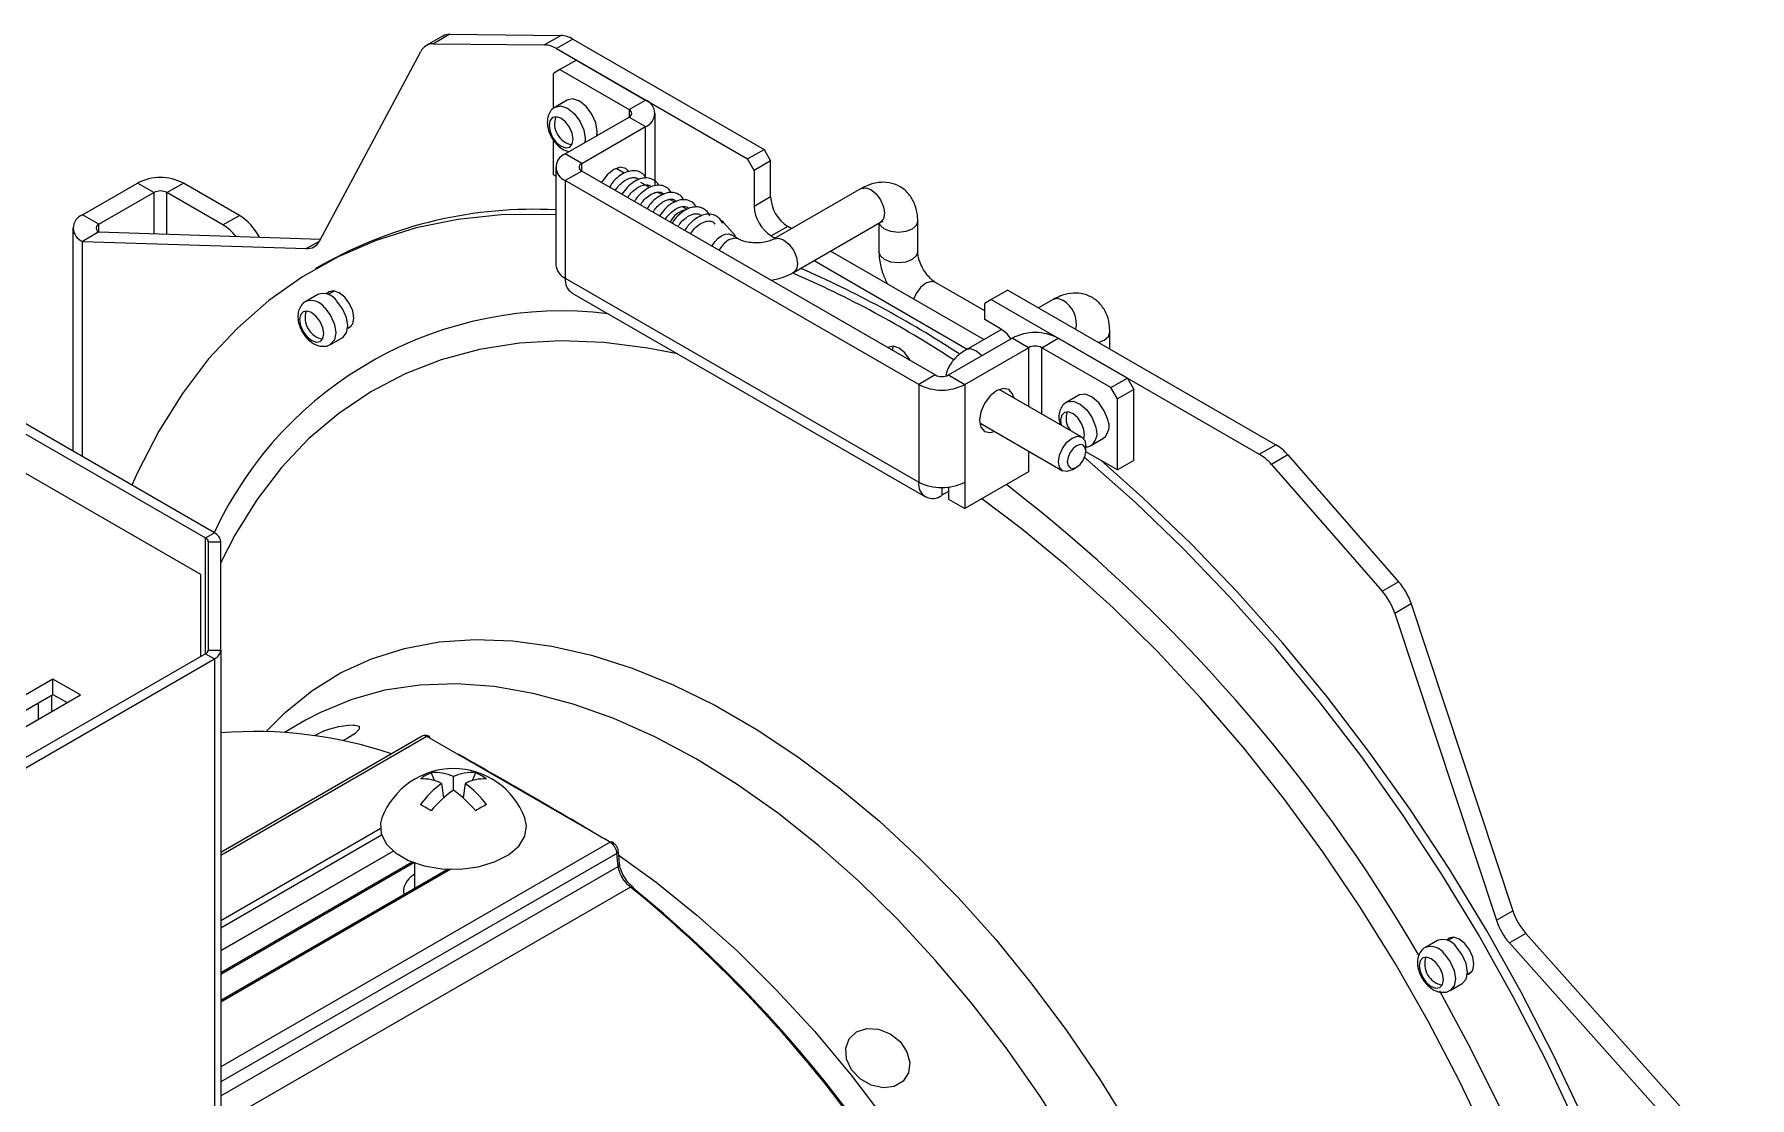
# Model space of a CAD drawing. Extents: x 17.3 to 113.1, y 4.8 to 84.5.
# Drawn here: x 29.84 to 35.36, y 15.1 to 18.53 of the extents above; entities that cross this region are included whole.
import ezdxf

# ---------------------------------------------------------------- set-up
doc = ezdxf.new("R2010")
doc.units = 0
doc.header["$MEASUREMENT"] = 0
doc.layers.add('OBJECT', color=7, linetype='CONTINUOUS')

msp = doc.modelspace()

# ---------------------------------------------------------------- linework, layer by layer
at = {"layer": 'OBJECT'}
for p, q in [((31.1522, 18.5233), (31.0992, 18.4927)), ((31.1757, 18.5292), (31.1228, 18.4986)), ((31.1757, 18.5292), (31.5326, 18.5256)), ((31.4796, 18.495), (31.5326, 18.5256)), ((31.5715, 18.5135), (31.5186, 18.483)), ((31.5715, 18.5135), (32.1874, 18.158)), ((30.755, 17.8628), (31.0818, 18.4742)), ((31.1228, 18.4986), (31.4796, 18.495)), ((31.5186, 18.483), (32.1344, 18.1274)), ((31.5299, 18.4152), (31.5087, 18.403)), ((31.5087, 18.2903), (31.5087, 18.403)), ((31.5829, 18.4458), (31.5299, 18.4152)), ((31.5299, 18.4152), (31.7526, 18.2866)), ((31.5829, 18.4458), (31.8056, 18.3172)), ((31.5535, 18.3171), (31.5146, 18.2947)), ((31.7526, 18.2866), (31.8056, 18.3172)), ((31.5472, 18.1436), (31.7526, 18.2621)), ((31.7526, 18.2866), (31.7526, 18.2621)), ((31.7526, 18.2621), (31.8056, 18.2315)), ((31.8364, 18.0411), (31.8364, 18.2744)), ((31.5087, 18.0763), (31.5087, 18.1897)), ((31.6002, 18.1129), (31.8056, 18.2315)), ((31.6112, 18.1935), (31.6099, 18.1798)), ((31.8056, 18.0655), (31.8056, 18.2315)), ((31.6002, 18.1129), (31.5472, 18.1436)), ((32.1344, 18.1274), (32.1874, 18.158)), ((32.1557, 18.0907), (32.1344, 18.1274)), ((32.1874, 18.158), (32.2086, 18.1213)), ((31.5164, 18.0719), (31.5087, 18.0763)), ((31.5164, 18.1007), (31.5164, 17.7863)), ((31.6002, 18.0884), (31.5472, 18.0578)), ((31.6002, 18.0884), (31.6002, 18.1129)), ((32.7387, 17.4312), (31.6002, 18.0884)), ((31.7373, 18.0819), (31.711, 18.097)), ((32.2086, 18.1213), (32.1557, 18.0907)), ((32.1557, 18.0907), (32.1557, 17.9747)), ((32.2086, 18.0053), (32.2086, 18.1213)), ((29.9919, 17.9475), (30.1688, 18.0496)), ((30.0449, 17.9169), (30.2217, 18.019)), ((30.2217, 18.019), (30.1688, 18.0496)), ((30.2217, 18.019), (30.2217, 17.8867)), ((30.2641, 18.019), (30.3171, 18.0496)), ((30.4445, 17.9149), (30.2641, 18.019)), ((30.2641, 17.8853), (30.2641, 18.019)), ((30.4974, 17.9455), (30.3171, 18.0496)), ((31.5472, 18.0578), (31.5472, 17.7435)), ((32.6856, 17.4006), (31.5472, 18.0578)), ((31.8181, 18.0352), (31.7905, 18.0512)), ((31.8595, 18.0113), (31.8439, 18.0203)), ((32.5005, 18.0318), (32.2194, 17.8695)), ((31.8997, 17.9881), (31.8842, 17.9971)), ((31.9392, 17.9653), (31.9251, 17.9734)), ((32.2086, 18.0053), (32.1557, 17.9747)), ((29.9612, 17.9047), (29.9612, 17.1854)), ((30.0449, 17.9169), (29.9919, 17.9475)), ((30.0449, 17.8924), (30.0449, 17.9169)), ((30.4445, 17.9149), (30.4974, 17.9455)), ((32.0584, 17.9219), (32.0947, 17.8805)), ((32.2638, 17.9098), (32.2108, 17.8792)), ((32.2764, 17.9025), (32.2638, 17.9098)), ((32.2819, 17.7613), (32.563, 17.9235)), ((32.5576, 17.9204), (32.5576, 17.8286)), ((32.6826, 17.8286), (32.6826, 17.9266)), ((30.0449, 17.8924), (29.9919, 17.8619)), ((29.9919, 17.8619), (30.7127, 17.8384)), ((29.9919, 17.1676), (29.9919, 17.8619)), ((30.0449, 17.8924), (30.7584, 17.8692)), ((30.7127, 17.8384), (30.755, 17.8627)), ((32.1051, 17.8695), (32.0821, 17.8828)), ((32.0947, 17.8805), (32.0904, 17.878)), ((32.0947, 17.8755), (32.0947, 17.8805)), ((32.2108, 17.8792), (32.2235, 17.8719)), ((32.3485, 17.7997), (32.8422, 17.5147)), ((32.8952, 17.5453), (32.4015, 17.8303)), ((30.7685, 17.7883), (30.7431, 17.7736)), ((31.5472, 17.7435), (32.6856, 17.0863)), ((31.5472, 17.7434), (31.5472, 17.7435)), ((30.7501, 17.691), (30.7112, 17.6685)), ((30.8041, 17.7019), (30.7838, 17.6902)), ((30.7998, 17.6995), (30.8009, 17.7024)), ((31.5689, 17.6954), (32.7074, 17.0382)), ((32.8981, 17.6382), (32.7397, 17.7297)), ((32.9723, 17.7049), (32.9193, 17.6743)), ((32.9723, 17.7049), (33.8356, 17.2065)), ((32.9193, 17.6743), (32.8981, 17.6621)), ((32.8981, 17.6098), (32.8981, 17.6621)), ((32.9193, 17.6743), (33.7827, 17.1759)), ((33.1192, 17.6746), (33.072, 17.6474)), ((30.8463, 17.582), (30.8574, 17.5884)), ((32.9524, 17.5783), (32.8381, 17.5124)), ((32.949, 17.5804), (32.8981, 17.6098)), ((30.7912, 17.5299), (30.8301, 17.5524)), ((32.6016, 17.5104), (32.6049, 17.5239)), ((32.7811, 17.4312), (32.9865, 17.5498)), ((32.8341, 17.4006), (33.0395, 17.5192)), ((33.0395, 17.5192), (32.9865, 17.5498)), ((33.0395, 17.5192), (33.0395, 17.3301)), ((33.082, 17.5192), (33.135, 17.5498)), ((33.3047, 17.3906), (33.082, 17.5192)), ((33.082, 17.3056), (33.082, 17.5192)), ((33.3577, 17.4212), (33.135, 17.5498)), ((33.3013, 17.515), (33.3013, 17.5694)), ((32.7387, 17.4312), (32.6856, 17.4006)), ((32.7811, 17.4312), (32.8341, 17.4006)), ((33.3047, 17.3906), (33.3577, 17.4212)), ((33.3577, 17.4212), (33.3789, 17.3845)), ((29.5841, 17.3704), (30.3885, 16.906)), ((30.4168, 16.9224), (29.6124, 17.3867)), ((32.6856, 17.4006), (32.6856, 17.0863)), ((32.8341, 17.4006), (32.8341, 17.0863)), ((33.2114, 17.2309), (32.9449, 17.3847)), ((33.2011, 17.366), (33.1622, 17.3435)), ((33.3259, 17.3539), (33.3047, 17.3906)), ((33.3789, 17.3845), (33.3259, 17.3539)), ((33.3259, 17.1252), (33.3259, 17.3539)), ((33.3789, 17.1559), (33.3789, 17.3845)), ((30.3731, 16.7883), (29.4745, 17.3071)), ((32.8824, 17.2765), (33.1489, 17.1226)), ((33.0395, 17.1858), (33.0395, 17.1191)), ((33.2243, 17.186), (33.2243, 17.2023)), ((33.2422, 17.205), (33.2811, 17.2274)), ((33.7827, 17.1759), (33.8356, 17.2065)), ((33.1801, 17.1257), (33.1943, 17.1339)), ((33.3259, 17.1252), (33.2243, 17.1839)), ((33.3789, 17.1559), (33.3259, 17.1252)), ((33.8746, 17.1735), (33.8216, 17.143)), ((33.8216, 17.143), (34.1785, 16.7345)), ((33.8746, 17.1735), (34.2315, 16.7651)), ((33.0395, 17.1191), (32.8341, 17.0005)), ((32.8341, 17.0863), (32.8341, 17.0005)), ((32.7599, 17.0685), (32.7599, 17.0434)), ((32.7811, 17.0556), (32.7599, 17.0434)), ((32.7811, 17.0698), (32.7811, 17.0311)), ((32.7811, 17.0311), (32.8341, 17.0005)), ((30.3885, 16.906), (30.4168, 16.9224)), ((30.3885, 16.5326), (30.3885, 16.906)), ((30.3973, 16.8938), (30.3973, 16.5448)), ((30.3973, 16.8938), (30.4373, 16.8938)), ((30.4373, 16.5448), (30.4373, 16.8938)), ((30.3731, 16.5237), (30.3731, 16.7883)), ((34.1785, 16.7345), (34.2315, 16.7651)), ((34.2724, 16.6934), (34.2195, 16.6628)), ((34.2724, 16.6934), (34.5992, 15.7047)), ((34.2195, 16.6628), (34.5463, 15.6741)), ((30.3885, 16.5326), (28.1928, 15.2651)), ((30.3885, 16.5326), (30.4168, 16.5163)), ((30.3973, 16.5448), (30.4373, 16.5448)), ((30.4373, 16.5448), (30.4373, 11.0128)), ((28.2211, 15.2487), (30.4168, 16.5163)), ((30.4168, 16.5163), (30.4168, 10.9842)), ((29.897, 16.4509), (29.1899, 16.0427)), ((29.9854, 16.3999), (29.897, 16.4509)), ((29.897, 16.4019), (29.897, 16.4509)), ((29.2323, 16.0182), (29.897, 16.4019)), ((29.2783, 15.9917), (29.9854, 16.3999)), ((29.8493, 16.3744), (29.8493, 16.3213)), ((29.8917, 16.3989), (29.8917, 16.3458)), ((29.897, 16.4019), (29.9429, 16.3754)), ((30.7104, 16.3183), (30.6432, 16.2795)), ((31.0866, 16.2675), (30.4373, 15.8926)), ((31.1015, 16.2659), (30.4373, 15.8825)), ((31.6916, 15.9252), (31.1015, 16.2659)), ((31.1151, 16.1493), (31.1259, 16.1238)), ((31.1868, 16.0931), (31.1868, 16.1368)), ((31.2585, 16.1493), (31.2477, 16.1238)), ((31.1489, 16.115), (31.155, 16.068)), ((31.2247, 16.115), (31.2186, 16.068)), ((30.4373, 15.673), (30.9509, 15.9696)), ((30.9553, 15.9479), (30.4373, 15.6489)), ((31.6916, 15.9252), (30.4373, 15.2011)), ((30.4373, 15.576), (30.9929, 15.8968)), ((30.9934, 15.8964), (30.4373, 15.5753)), ((31.7136, 15.8895), (30.4373, 15.1528)), ((30.4373, 15.5054), (31.0544, 15.8617)), ((30.4373, 15.5006), (31.0594, 15.8598)), ((31.0618, 15.8589), (31.0618, 15.7761)), ((31.7178, 15.8476), (31.7136, 15.8895)), ((30.4373, 15.1084), (31.7178, 15.8476)), ((31.17, 15.8386), (30.4373, 15.4156)), ((31.1783, 15.8383), (30.4373, 15.4105)), ((31.7221, 15.8545), (31.7221, 15.8549)), ((31.7573, 15.7808), (30.4373, 15.0187)), ((34.5463, 15.6741), (34.5992, 15.7047)), ((34.3565, 15.609), (34.3176, 15.5866)), ((34.4096, 15.6195), (34.3902, 15.6083)), ((34.6415, 15.6315), (34.5885, 15.6009)), ((34.5885, 15.6009), (35.3094, 14.7922)), ((34.6415, 15.6315), (35.3623, 14.8227)), ((34.4527, 15.5), (34.468, 15.5088)), ((34.3976, 15.448), (34.4365, 15.4704))]:
    msp.add_line(p, q, dxfattribs=at)
at = {"layer": 'OBJECT', "flags": 128}
for points in [[(31.5146, 18.2946), (31.5323, 18.2983), (31.5539, 18.2911), (31.5756, 18.2739), (31.5941, 18.2493), (31.6066, 18.2211), (31.6112, 18.1935)], [(31.6488, 18.2022), (31.6501, 18.216), (31.6455, 18.2436), (31.633, 18.2718), (31.6145, 18.2964), (31.5928, 18.3136), (31.5712, 18.3207), (31.5535, 18.3171)], [(31.4948, 18.2352), (31.498, 18.2162), (31.5065, 18.1968), (31.5193, 18.1799), (31.5342, 18.1681), (31.549, 18.1632), (31.5615, 18.1659), (31.5698, 18.1758), (31.5726, 18.1914), (31.5694, 18.2104), (31.5609, 18.2298), (31.5481, 18.2467), (31.5332, 18.2585), (31.5184, 18.2634), (31.5059, 18.2607), (31.4976, 18.2508), (31.4948, 18.2352)], [(31.7519, 18.0873), (31.7421, 18.097), (31.7242, 18.1005), (31.7031, 18.0931), (31.682, 18.0761), (31.6641, 18.052), (31.6639, 18.0517)], [(31.776, 18.0595), (31.7762, 18.0607), (31.7762, 18.0609)], [(32.5005, 18.0318), (32.5148, 18.0346), (32.5317, 18.0287)], [(32.5317, 18.0287), (32.5486, 18.0151), (32.563, 17.9957), (32.5725, 17.9736), (32.5759, 17.9522), (32.5725, 17.9346), (32.563, 17.9235), (32.563, 17.9235)], [(31.5164, 17.9477), (31.485, 17.9489), (31.3407, 17.947), (31.2011, 17.9323), (31.0667, 17.9049), (30.9382, 17.8649), (30.816, 17.8125), (30.7004, 17.7478), (30.592, 17.6711), (30.4912, 17.5826), (30.3983, 17.4828), (30.3137, 17.3719), (30.2376, 17.2504), (30.1705, 17.1187), (30.1514, 17.0756)], [(32.6826, 17.9266), (32.6778, 17.9128), (32.6643, 17.9011), (32.644, 17.8933), (32.6201, 17.8905), (32.5962, 17.8933), (32.5759, 17.9011), (32.5624, 17.9128), (32.5584, 17.9209)], [(32.0195, 17.8464), (32.0202, 17.8477), (32.0292, 17.8607), (32.0397, 17.8716), (32.0509, 17.8797), (32.0621, 17.8845), (32.0725, 17.8857), (32.0816, 17.8831), (32.0821, 17.8828)], [(32.1051, 17.8695), (32.0908, 17.8723), (32.0739, 17.8664)], [(32.2199, 17.8698), (32.2337, 17.8723), (32.2506, 17.8664)], [(32.2506, 17.8664), (32.2675, 17.8528), (32.2819, 17.8335), (32.2915, 17.8114), (32.2948, 17.7899), (32.2915, 17.7723), (32.2819, 17.7613), (32.2819, 17.7613)], [(32.6826, 17.8286), (32.6778, 17.8148), (32.6643, 17.8031), (32.644, 17.7953), (32.6201, 17.7926), (32.5962, 17.7953), (32.5759, 17.8031), (32.5624, 17.8148), (32.5576, 17.8286)], [(30.866, 17.6147), (30.8624, 17.6375), (30.8522, 17.661), (30.8369, 17.6816), (30.8189, 17.6961), (30.8009, 17.7024), (30.7857, 17.6994), (30.7782, 17.6924)], [(32.7397, 17.7297), (32.7254, 17.7325), (32.7085, 17.7266), (32.6916, 17.7129), (32.6772, 17.6936), (32.6691, 17.6758)], [(30.7154, 17.5542), (30.7303, 17.5422), (30.7452, 17.5371), (30.7578, 17.5395), (30.7662, 17.5493), (30.7691, 17.5647), (30.7662, 17.5836), (30.7577, 17.6031), (30.7451, 17.6201), (30.7302, 17.6321), (30.7153, 17.6372), (30.7027, 17.6348), (30.6943, 17.6251), (30.6914, 17.6096), (30.6943, 17.5907), (30.7028, 17.5712), (30.7154, 17.5542)], [(30.7728, 17.6471), (30.7911, 17.6224), (30.8034, 17.5941), (30.8077, 17.5666), (30.8035, 17.5441), (30.7913, 17.53)], [(30.8301, 17.5524), (30.8301, 17.5524), (30.8423, 17.5666), (30.8466, 17.5891), (30.8423, 17.6166), (30.83, 17.6448), (30.8117, 17.6696)], [(33.1504, 17.6715), (33.1335, 17.6774), (33.1192, 17.6746)], [(30.846, 17.5818), (30.8522, 17.5842), (30.8624, 17.596), (30.866, 17.6147)], [(32.9828, 17.5477), (32.9701, 17.5634), (32.949, 17.5804)], [(31.9086, 17.4993), (31.8131, 17.518), (31.6712, 17.5359), (31.5331, 17.5411), (31.3995, 17.5336), (31.2709, 17.5133), (31.1479, 17.4804), (31.0309, 17.435), (30.9206, 17.3773), (30.8173, 17.3076), (30.7214, 17.2261), (30.6334, 17.1332), (30.5537, 17.0292), (30.4825, 16.9146), (30.4373, 16.827)], [(32.6591, 17.4772), (32.6562, 17.4825), (32.6409, 17.5031), (32.6229, 17.5176), (32.6049, 17.5239), (32.5897, 17.5209), (32.5868, 17.5189)], [(33.2641, 17.5364), (33.283, 17.5439), (33.2966, 17.5556), (33.3013, 17.5694), (33.3013, 17.5695)], [(32.8694, 17.5093), (32.8524, 17.5151), (32.8381, 17.5124), (32.8381, 17.5124)], [(32.8885, 17.4932), (32.8863, 17.4956), (32.8694, 17.5093)], [(32.9916, 17.3578), (32.988, 17.3709), (32.976, 17.3847), (32.9581, 17.3881), (32.937, 17.3808), (32.9159, 17.3638), (32.898, 17.3396), (32.8861, 17.3121), (32.8819, 17.2853)], [(33.2945, 17.2874), (33.2833, 17.3158), (33.2657, 17.3413), (33.2443, 17.3601), (33.2225, 17.3691), (33.2034, 17.3672), (33.2011, 17.366)], [(33.2177, 17.2254), (33.2201, 17.2372), (33.218, 17.2558), (33.2103, 17.2753), (33.1982, 17.2929), (33.1835, 17.3057), (33.1685, 17.312), (33.1554, 17.3107), (33.1462, 17.3019), (33.1424, 17.2872), (33.1443, 17.2696)], [(33.1625, 17.3438), (33.1645, 17.3448), (33.1836, 17.3467), (33.2054, 17.3376), (33.2268, 17.3189), (33.2444, 17.2933), (33.2556, 17.2649)], [(32.8819, 17.2853), (32.8861, 17.2633), (32.898, 17.2496), (32.9159, 17.2461), (32.9291, 17.2495)], [(33.1801, 17.1257), (33.1801, 17.1257), (33.1632, 17.1199), (33.1489, 17.1226), (33.1393, 17.1337), (33.1359, 17.1513), (33.1393, 17.1727), (33.1489, 17.1948), (33.1632, 17.2142), (33.1801, 17.2278), (33.1801, 17.2278)], [(33.1943, 17.2033), (33.1828, 17.194), (33.173, 17.1809), (33.1665, 17.1659), (33.1642, 17.1513), (33.1665, 17.1393), (33.173, 17.1318), (33.1828, 17.1299), (33.1943, 17.1339), (33.2058, 17.1432), (33.2155, 17.1563), (33.222, 17.1714), (33.2243, 17.186), (33.222, 17.1979), (33.2155, 17.2054), (33.2058, 17.2073), (33.1943, 17.2033)], [(33.1801, 17.2278), (33.197, 17.2337), (33.2114, 17.2309), (33.221, 17.2199), (33.2243, 17.2023)], [(35.2816, 12.9824), (35.2767, 13.1724), (35.2619, 13.3674), (35.2373, 13.5667), (35.2029, 13.7696), (35.1589, 13.9752), (35.1055, 14.1828), (35.0429, 14.3917), (34.9713, 14.6011), (34.8909, 14.8101), (34.8021, 15.0181), (34.7052, 15.2241), (34.6006, 15.4276), (34.4885, 15.6277), (34.3696, 15.8236), (34.2441, 16.0147), (34.1127, 16.2002), (33.9756, 16.3794), (33.8336, 16.5518), (33.687, 16.7165), (33.5365, 16.8731), (33.3826, 17.0209), (33.2258, 17.1594), (33.2196, 17.1646)], [(35.3071, 12.9971), (35.3022, 13.1871), (35.2873, 13.3821), (35.2627, 13.5814), (35.2283, 13.7843), (35.1844, 13.9899), (35.131, 14.1975), (35.0684, 14.4064), (34.9967, 14.6158), (34.9164, 14.8248), (34.8276, 15.0328), (34.7307, 15.2388), (34.626, 15.4423), (34.514, 15.6424), (34.395, 15.8383), (34.2696, 16.0294), (34.1381, 16.2149), (34.0011, 16.3941), (33.859, 16.5665), (33.7125, 16.7312), (33.562, 16.8878), (33.408, 17.0356), (33.2723, 17.1562)], [(34.5198, 14.9623), (34.4279, 15.1557), (34.3282, 15.3464), (34.2213, 15.5336), (34.1076, 15.7164), (33.9876, 15.8942), (33.8617, 16.0661), (33.7305, 16.2315), (33.5946, 16.3896), (33.4545, 16.5398), (33.3108, 16.6814), (33.1642, 16.814), (33.0151, 16.9368), (32.8887, 17.032)], [(30.5838, 16.2826), (30.6446, 16.344), (30.7303, 16.4134), (30.8232, 16.471), (30.9229, 16.5166), (31.0289, 16.55), (31.1406, 16.5708), (31.2573, 16.5791), (31.3786, 16.5747), (31.5036, 16.5577), (31.6318, 16.5283), (31.7625, 16.4864), (31.895, 16.4325), (32.0285, 16.3667), (32.1624, 16.2894), (32.2959, 16.201), (32.4284, 16.102), (32.5591, 15.993), (32.6873, 15.8744), (32.8124, 15.747), (32.9336, 15.6114), (33.0504, 15.4683), (33.162, 15.3185), (33.268, 15.1628), (33.3677, 15.0021)], [(33.1784, 14.9467), (33.0776, 15.1052), (32.9705, 15.2582), (32.8579, 15.405), (32.7402, 15.5447), (32.6183, 15.6765), (32.4927, 15.7997), (32.3642, 15.9137), (32.2335, 16.0177), (32.1013, 16.1112), (31.9683, 16.1937), (31.8354, 16.2647), (31.7032, 16.3239), (31.5724, 16.3708), (31.4439, 16.4052), (31.3184, 16.4269), (31.1964, 16.4359), (31.0788, 16.432), (30.9661, 16.4153), (30.8591, 16.3859), (30.7582, 16.3439), (30.7104, 16.3183)], [(30.8661, 16.3025), (30.8691, 16.3025), (30.8833, 16.299), (30.8837, 16.2898), (30.8703, 16.2762), (30.8448, 16.2599), (30.8299, 16.2521)], [(30.9563, 16.0037), (30.9518, 15.9873), (30.9537, 15.9532), (30.9702, 15.9204), (31.0003, 15.891), (31.0421, 15.8668), (31.0931, 15.8494), (31.1499, 15.8399), (31.209, 15.8388), (31.2667, 15.8463), (31.3194, 15.8618), (31.3638, 15.8844), (31.3971, 15.9126), (31.4171, 15.9447), (31.4227, 15.9787), (31.4173, 16.0037)], [(31.7221, 15.8549), (31.7192, 15.8843), (31.7179, 15.8968)], [(31.7203, 15.8825), (31.8394, 15.7967), (31.9711, 15.6908), (32.1004, 15.5751), (32.2268, 15.4501), (32.3495, 15.3165), (32.4677, 15.175), (32.581, 15.0266), (32.6886, 14.8719), (32.7899, 14.7118), (32.8844, 14.5473), (32.9715, 14.3792), (33.0509, 14.2085), (33.1219, 14.036), (33.1843, 13.8628), (33.2377, 13.6899), (33.2818, 13.5181), (33.3164, 13.3484), (33.3324, 13.2484)], [(31.7573, 15.7808), (31.7593, 15.7817), (31.761, 15.7822), (31.7626, 15.7824), (31.764, 15.782), (31.765, 15.7813), (31.7658, 15.7802), (31.7661, 15.7787), (31.7661, 15.7769)], [(34.474, 15.5318), (34.4704, 15.5547), (34.4602, 15.5782), (34.4449, 15.5988), (34.4269, 15.6133), (34.4089, 15.6195), (34.3937, 15.6166), (34.3864, 15.6098)], [(34.4365, 15.4704), (34.4365, 15.4705), (34.4488, 15.4846), (34.4531, 15.5071), (34.4487, 15.5346), (34.4365, 15.5629), (34.4181, 15.5876)], [(34.3218, 15.4723), (34.3367, 15.4603), (34.3516, 15.4551), (34.3642, 15.4576), (34.3726, 15.4673), (34.3756, 15.4828), (34.3726, 15.5017), (34.3642, 15.5211), (34.3515, 15.5381), (34.3367, 15.5501), (34.3218, 15.5553), (34.3092, 15.5528), (34.3008, 15.5431), (34.2978, 15.5276), (34.3008, 15.5087), (34.3092, 15.4893), (34.3218, 15.4723)], [(34.3792, 15.5652), (34.3976, 15.5404), (34.4099, 15.5122), (34.4142, 15.4847), (34.4099, 15.4621), (34.3977, 15.448)], [(34.4526, 15.4987), (34.4602, 15.5014), (34.4704, 15.5131), (34.474, 15.5318)], [(34.3631, 15.446), (34.4617, 15.2633), (34.5582, 15.0679), (34.6468, 14.8701), (34.727, 14.6709), (34.7986, 14.4711), (34.8613, 14.2715), (34.9147, 14.0729), (34.9588, 13.8761), (34.9932, 13.6819), (35.0179, 13.4912), (35.0328, 13.3047), (35.0377, 13.1232)], [(32.6353, 15.155), (32.6066, 15.1383), (32.5707, 15.1338), (32.5325, 15.1423), (32.4973, 15.1626), (32.4696, 15.1919), (32.4533, 15.2263), (32.4506, 15.2612), (32.4619, 15.2918), (32.4855, 15.3139), (32.5184, 15.3247), (32.556, 15.3227), (32.5934, 15.3081), (32.6254, 15.2828), (32.6477, 15.2504), (32.6574, 15.2152), (32.653, 15.1819), (32.6353, 15.155)]]:
    msp.add_lwpolyline(points, dxfattribs=at)
at = {"layer": 'OBJECT'}
for centre, radius, start, end in [((31.1746, 18.4836), 0.0456, 88.5527, 119.3886), ((31.5289, 18.4445), 0.0811, 58.2676, 87.3929), ((31.1214, 18.4543), 0.0443, 88.2641, 153.3198), ((31.4759, 18.414), 0.0811, 58.2676, 87.3929), ((31.7894, 18.2744), 0.0458, 290.7832, 69.2165), ((31.5819, 18.2411), 0.0693, 161.1568, 258.8378), ((31.748, 18.2744), 0.0131, 290.7817, 69.2183), ((31.5635, 18.1007), 0.0458, 110.7837, 249.2166), ((31.6049, 18.1007), 0.0131, 110.7845, 249.2155), ((30.2429, 17.9064), 0.1612, 62.6099, 117.3903), ((30.2429, 17.9781), 0.0461, 62.6111, 117.3895), ((31.4454, 16.5824), 1.3828, 87.0549, 119.3067), ((31.9501, 17.8927), 0.0721, 102.2157, 154.3386), ((32.2754, 17.9802), 0.1199, 182.6055, 237.3945), ((32.3284, 18.0108), 0.1199, 182.6055, 237.3945), ((30.0082, 17.9047), 0.0458, 110.7836, 249.2169), ((30.0495, 17.9047), 0.0131, 110.7852, 249.2167), ((30.3599, 17.7752), 0.1633, 39.0248, 58.8166), ((30.3977, 17.7882), 0.1862, 27.9674, 57.6104), ((32.0262, 17.8928), 0.0434, 42.088, 59.7307), ((30.7153, 17.8828), 0.0445, 266.7481, 333.2624), ((32.1245, 17.7872), 0.094, 122.561, 150.7367), ((31.569, 17.7916), 0.0528, 185.6941, 245.6259), ((31.5992, 17.738), 0.0523, 174.021, 234.6667), ((30.9283, 14.6404), 3.3996, 56.6736, 66.608), ((30.9552, 14.6583), 3.3961, 56.8087, 66.581), ((30.7666, 17.6391), 0.0545, 34.0893, 107.6271), ((31.5356, 16.4028), 1.2346, 83.0364, 155.0841), ((30.7785, 17.615), 0.0693, 161.1581, 258.8366), ((30.7274, 17.6163), 0.0548, 34.2414, 106.6571), ((33.1067, 17.5964), 0.0869, 347.9242, 59.7612), ((33.0608, 17.4065), 0.1614, 62.6097, 117.3904), ((33.0608, 17.4783), 0.0461, 62.6088, 117.3912), ((32.7599, 17.4722), 0.0461, 242.6103, 297.3898), ((32.7599, 17.5439), 0.1614, 242.6097, 297.3903), ((33.2225, 17.2911), 0.0624, 160.0872, 217.7659), ((33.2084, 17.244), 0.0517, 311.052, 23.8837), ((33.2473, 17.2665), 0.0516, 310.8379, 23.9164), ((33.7548, 17.0714), 0.1575, 40.4554, 59.1088), ((33.7018, 17.0408), 0.1575, 40.4554, 59.1088), ((32.7309, 17.0789), 0.0459, 170.786, 309.203), ((32.7599, 17.2295), 0.1614, 242.6097, 297.3903), ((29.7728, 12.9388), 5.2289, 30.0814, 52.3323), ((30.4022, 16.8903), 0.0352, 5.6954, 65.6247), ((30.3823, 16.8923), 0.0151, 5.6933, 65.6262), ((34.0716, 16.6262), 0.2118, 18.4918, 40.9838), ((34.0186, 16.5957), 0.2118, 18.4918, 40.9838), ((30.3823, 16.5463), 0.0151, 294.3728, 354.3045), ((30.4022, 16.5483), 0.0352, 294.3753, 354.3047), ((30.8715, 16.0226), 0.28, 91.0991, 118.4552), ((30.5491, 14.9155), 1.3667, 71.3028, 94.6944), ((31.1058, 16.2603), 0.00711, 64.703, 127.7484), ((31.105, 16.261), 0.00694, 359.3661, 55.8122), ((31.1868, 15.916), 0.2466, 20.836, 159.164), ((31.1797, 15.9977), 0.1648, 113.0749, 126.9197), ((31.1284, 16.0138), 0.1361, 64.6062, 95.623), ((31.2452, 16.0138), 0.1361, 84.3773, 115.3938), ((31.1939, 15.9977), 0.1648, 53.0808, 66.9246), ((31.0869, 15.9911), 0.1385, 63.4126, 92.59), ((31.3339, 15.8619), 0.3134, 126.1631, 143.8843), ((31.4039, 15.7863), 0.3759, 125.285, 140.2137), ((30.9697, 15.7863), 0.3759, 39.7857, 54.7154), ((31.2867, 15.9911), 0.1385, 87.4105, 116.587), ((31.0397, 15.8619), 0.3134, 36.1153, 53.837), ((30.4569, 14.9264), 1.2822, 59.1152, 60.8902), ((31.917, 14.9258), 1.2829, 119.1103, 120.8844), ((31.696, 15.9193), 0.00736, 62.1294, 126.245), ((31.7099, 15.8966), 0.008, 297.4128, 2.1918), ((31.714, 15.8548), 0.00818, 297.8669, 357.2943), ((29.1527, 12.5791), 4.1273, 32.0168, 50.8709), ((29.1747, 12.5914), 4.1064, 32.0168, 50.8709), ((34.7999, 15.7717), 0.2116, 198.4847, 221.5154), ((34.7469, 15.7412), 0.2116, 198.4847, 221.5154), ((34.3339, 15.5343), 0.0548, 34.2417, 106.6568), ((34.373, 15.5571), 0.0545, 34.0893, 107.6271), ((34.3849, 15.533), 0.0693, 161.158, 258.8365)]:
    msp.add_arc(centre, radius, start, end, dxfattribs=at)
for points, knots in [([(31.5151, 18.2938), (31.5125, 18.2926), (31.5042, 18.2886), (31.495, 18.2751), (31.4888, 18.2559), (31.4892, 18.2322), (31.4974, 18.2051), (31.514, 18.1788), (31.5354, 18.1587), (31.5522, 18.1534), (31.5599, 18.1509)], [0, 0, 0, 0, 0.048253, 0.157315, 0.266981, 0.395214, 0.545972, 0.702079, 0.862232, 1, 1, 1, 1]), ([(31.8073, 18.0658), (31.8056, 18.0688), (31.802, 18.0754), (31.7926, 18.0828), (31.7776, 18.0898), (31.7583, 18.09), (31.7374, 18.083), (31.7175, 18.0705), (31.7, 18.0541), (31.6923, 18.0413), (31.6896, 18.0368)], [0, 0, 0, 0, 0.077968, 0.165848, 0.271637, 0.45517, 0.580328, 0.72988, 0.906533, 1, 1, 1, 1]), ([(31.7083, 18.0261), (31.7116, 18.031), (31.7193, 18.0425), (31.7359, 18.0569), (31.7535, 18.0662), (31.7686, 18.0681), (31.778, 18.0664), (31.7817, 18.0622), (31.7832, 18.0606)], [0, 0, 0, 0, 0.151809, 0.356724, 0.562823, 0.731058, 0.898966, 1, 1, 1, 1]), ([(31.848, 18.0419), (31.847, 18.044), (31.8433, 18.052), (31.8303, 18.062), (31.81, 18.0676), (31.7881, 18.0641), (31.7668, 18.0536), (31.7458, 18.0368), (31.7349, 18.0214), (31.7295, 18.0138)], [0, 0, 0, 0, 0.050915, 0.193765, 0.362046, 0.518648, 0.665821, 0.834916, 1, 1, 1, 1]), ([(31.7485, 18.0028), (31.7488, 18.0034), (31.7525, 18.0104), (31.7642, 18.0233), (31.7816, 18.037), (31.7979, 18.0438), (31.812, 18.0444), (31.8198, 18.0427), (31.8233, 18.0382), (31.8241, 18.0372)], [0, 0, 0, 0, 0.0159685, 0.210845, 0.419705, 0.6029311, 0.744359, 0.9433895, 1, 1, 1, 1]), ([(31.8882, 18.0191), (31.8849, 18.0241), (31.8779, 18.0346), (31.8601, 18.0426), (31.8392, 18.0434), (31.8167, 18.0361), (31.7943, 18.0205), (31.7779, 18.0039), (31.7718, 17.9928), (31.7704, 17.9902)], [0, 0, 0, 0, 0.131858, 0.281325, 0.431897, 0.596735, 0.769988, 0.945637, 1, 1, 1, 1]), ([(31.7892, 17.9793), (31.7908, 17.982), (31.7963, 17.9914), (31.8104, 18.0053), (31.8273, 18.0164), (31.843, 18.0212), (31.856, 18.0209), (31.8617, 18.0165), (31.8649, 18.0141)], [0, 0, 0, 0, 0.078612, 0.281029, 0.482232, 0.630932, 0.799738, 1, 1, 1, 1]), ([(31.9283, 17.9958), (31.9274, 17.9979), (31.9231, 18.0073), (31.9091, 18.0163), (31.8895, 18.0206), (31.868, 18.0174), (31.8442, 18.005), (31.8233, 17.9866), (31.8143, 17.9724), (31.8108, 17.9669)], [0, 0, 0, 0, 0.050047, 0.225719, 0.357543, 0.508197, 0.697598, 0.883304, 1, 1, 1, 1]), ([(32.6826, 17.9266), (32.6822, 17.9352), (32.6813, 17.9567), (32.6719, 17.9883), (32.6524, 18.0186), (32.6245, 18.0408), (32.5909, 18.0525), (32.5553, 18.0527), (32.525, 18.0447), (32.5073, 18.0354), (32.5005, 18.0318)], [0, 0, 0, 0, 0.095824, 0.239927, 0.374686, 0.506226, 0.644627, 0.77738, 0.913637, 1, 1, 1, 1]), ([(31.8296, 17.956), (31.8327, 17.9608), (31.8404, 17.9725), (31.8564, 17.9863), (31.8727, 17.9952), (31.8882, 17.9984), (31.8985, 17.997), (31.9034, 17.9921), (31.9051, 17.9905)], [0, 0, 0, 0, 0.143603, 0.3558422, 0.5276162, 0.6730979, 0.8904373, 1, 1, 1, 1]), ([(31.97, 17.9721), (31.9676, 17.9756), (31.9627, 17.9831), (31.9498, 17.9927), (31.9328, 17.9971), (31.912, 17.9949), (31.8902, 17.9853), (31.8675, 17.9675), (31.8561, 17.9515), (31.8507, 17.9439)], [0, 0, 0, 0, 0.094744, 0.198122, 0.358972, 0.484802, 0.653214, 0.834734, 1, 1, 1, 1]), ([(31.8697, 17.9329), (31.8698, 17.9332), (31.8734, 17.9401), (31.8847, 17.9526), (31.9009, 17.9656), (31.9169, 17.9732), (31.9315, 17.9748), (31.9403, 17.9728), (31.9444, 17.9686), (31.9454, 17.9675)], [0, 0, 0, 0, 0.007992, 0.20831, 0.401192, 0.557449, 0.727888, 0.930038, 1, 1, 1, 1]), ([(32.0133, 17.9426), (32.0133, 17.9428), (32.0111, 17.9507), (32.0027, 17.9604), (31.9893, 17.9693), (31.9751, 17.9732), (31.9583, 17.9728), (31.9374, 17.9657), (31.9156, 17.9507), (31.899, 17.9337), (31.8929, 17.9228), (31.8915, 17.9203)], [0, 0, 0, 0, 0.005221, 0.1637976, 0.2625557, 0.3507981, 0.4798904, 0.6117223, 0.7837887, 0.9504008, 1, 1, 1, 1]), ([(31.9105, 17.9093), (31.9123, 17.9124), (31.9182, 17.9223), (31.9323, 17.9359), (31.9497, 17.9471), (31.966, 17.9516), (31.978, 17.9504), (31.9832, 17.9465), (31.9856, 17.9447)], [0, 0, 0, 0, 0.093996, 0.296782, 0.486304, 0.664638, 0.847161, 1, 1, 1, 1]), ([(32.0531, 17.92), (32.0513, 17.9238), (32.0472, 17.9324), (32.0372, 17.9417), (32.022, 17.9492), (32.0041, 17.9503), (31.9837, 17.9449), (31.963, 17.933), (31.9437, 17.9158), (31.9352, 17.9019), (31.9321, 17.8969)], [0, 0, 0, 0, 0.088643, 0.197801, 0.296057, 0.454799, 0.570042, 0.720959, 0.89823, 1, 1, 1, 1]), ([(31.9506, 17.8862), (31.9547, 17.892), (31.9635, 17.9046), (31.9814, 17.919), (31.9989, 17.9271), (32.0141, 17.928), (32.0235, 17.925), (32.0279, 17.9192), (32.0294, 17.9172)], [0, 0, 0, 0, 0.168083, 0.364007, 0.553976, 0.703347, 0.893371, 1, 1, 1, 1]), ([(32.563, 17.9235), (32.5651, 17.9246), (32.5702, 17.9272), (32.571, 17.9272), (32.5714, 17.9272)], [0, 0, 0, 0, 0.421075, 1, 1, 1, 1]), ([(32.2194, 17.8695), (32.2168, 17.8682), (32.2103, 17.8648), (32.1939, 17.8596), (32.171, 17.8563), (32.1454, 17.857), (32.1228, 17.8615), (32.1104, 17.8666), (32.1059, 17.8691), (32.1051, 17.8695)], [0, 0, 0, 0, 0.103118, 0.260952, 0.434628, 0.620142, 0.807626, 0.964024, 1, 1, 1, 1]), ([(32.5576, 17.8286), (32.558, 17.8202), (32.559, 17.797), (32.5673, 17.7612), (32.5797, 17.7355), (32.5851, 17.7243)], [0, 0, 0, 0, 0.244936, 0.670221, 1, 1, 1, 1]), ([(32.7397, 17.7297), (32.7373, 17.7312), (32.7311, 17.7351), (32.7184, 17.7468), (32.7041, 17.765), (32.6918, 17.7875), (32.6845, 17.8093), (32.6827, 17.8226), (32.6826, 17.8277), (32.6826, 17.8286)], [0, 0, 0, 0, 0.103119, 0.260953, 0.434627, 0.620133, 0.807616, 0.964024, 1, 1, 1, 1]), ([(32.2101, 17.7364), (32.2243, 17.7394), (32.2501, 17.7448), (32.272, 17.7562), (32.2819, 17.7613)], [0, 0, 0, 0, 0.55076, 1, 1, 1, 1]), ([(33.3013, 17.5694), (33.3009, 17.578), (33.3, 17.5996), (33.2906, 17.6312), (33.2711, 17.6614), (33.2432, 17.6837), (33.2096, 17.6953), (33.174, 17.6955), (33.1437, 17.6875), (33.126, 17.6782), (33.1192, 17.6746)], [0, 0, 0, 0, 0.095824, 0.239927, 0.374686, 0.506226, 0.644627, 0.77738, 0.913637, 1, 1, 1, 1]), ([(30.7122, 17.6689), (30.7119, 17.6687), (30.7051, 17.6666), (30.6957, 17.6556), (30.687, 17.638), (30.6847, 17.6159), (30.6896, 17.59), (30.703, 17.5626), (30.7231, 17.5399), (30.7458, 17.526), (30.7679, 17.5226), (30.7839, 17.5247), (30.7899, 17.5297), (30.7909, 17.5306)], [0, 0, 0, 0, 0.004909, 0.099729, 0.18822, 0.286491, 0.404676, 0.533145, 0.662921, 0.787518, 0.890054, 0.981783, 1, 1, 1, 1]), ([(32.8381, 17.5124), (32.8308, 17.5077), (32.8126, 17.4962), (32.7906, 17.4721), (32.7758, 17.4474), (32.7741, 17.432), (32.7736, 17.4283)], [0, 0, 0, 0, 0.229359, 0.574273, 0.896813, 1, 1, 1, 1]), ([(33.1631, 17.3434), (33.162, 17.343), (33.1548, 17.3404), (33.1454, 17.3288), (33.1376, 17.3107), (33.1356, 17.291), (33.1393, 17.2776), (33.1409, 17.2716)], [0, 0, 0, 0, 0.040877, 0.28705, 0.521931, 0.787265, 1, 1, 1, 1]), ([(33.2247, 17.1995), (33.2306, 17.2001), (33.2371, 17.2009), (33.2418, 17.205), (33.2422, 17.2054)], [0, 0, 0, 0, 0.908158, 1, 1, 1, 1]), ([(31.1087, 16.2664), (31.1072, 16.2673), (31.1034, 16.2696), (31.0964, 16.2704), (31.0901, 16.2697), (31.0874, 16.2677), (31.0868, 16.2672)], [0, 0, 0, 0, 0.220517, 0.574398, 0.900508, 1, 1, 1, 1]), ([(31.1015, 16.2659), (31.0991, 16.267), (31.0944, 16.2691), (31.0892, 16.2691), (31.0873, 16.2676), (31.0868, 16.2672)], [0, 0, 0, 0, 0.429312, 0.858621, 1, 1, 1, 1]), ([(31.201, 16.2106), (31.207, 16.2072), (31.3274, 16.1391), (31.4949, 16.0425), (31.6545, 15.9482), (31.7023, 15.92)], [0, 0, 0, 0, 0.03573, 0.711435, 1, 1, 1, 1]), ([(31.7136, 15.8895), (31.7132, 15.8924), (31.7124, 15.8981), (31.7083, 15.9074), (31.7026, 15.9159), (31.6967, 15.9219), (31.693, 15.9243), (31.6916, 15.9252)], [0, 0, 0, 0, 0.218544, 0.4370924, 0.6555096, 0.8737276, 1, 1, 1, 1]), ([(31.7175, 15.8969), (31.7174, 15.8985), (31.7171, 15.9035), (31.7131, 15.9118), (31.707, 15.9206), (31.7015, 15.924), (31.6991, 15.9254)], [0, 0, 0, 0, 0.141539, 0.440162, 0.755955, 1, 1, 1, 1]), ([(31.0618, 15.8222), (31.0576, 15.8196), (31.0412, 15.8095), (31.0293, 15.7867), (31.0229, 15.7664), (31.0282, 15.7568), (31.0282, 15.7567)], [0, 0, 0, 0, 0.143915, 0.57025, 0.997185, 1, 1, 1, 1]), ([(31.7573, 15.7808), (31.7525, 15.7851), (31.743, 15.7937), (31.7307, 15.811), (31.7213, 15.8299), (31.719, 15.8416), (31.7178, 15.8476)], [0, 0, 0, 0, 0.2465, 0.492976, 0.740148, 1, 1, 1, 1]), ([(31.7631, 15.7835), (31.7608, 15.7853), (31.7535, 15.791), (31.7412, 15.8063), (31.7296, 15.8266), (31.7232, 15.8443), (31.7228, 15.8521), (31.7227, 15.8544)], [0, 0, 0, 0, 0.10922, 0.362574, 0.625, 0.887751, 1, 1, 1, 1]), ([(34.3186, 15.5869), (34.3183, 15.5868), (34.3116, 15.5847), (34.3022, 15.5737), (34.2935, 15.5561), (34.2912, 15.5339), (34.2961, 15.5081), (34.3095, 15.4806), (34.3295, 15.4579), (34.3523, 15.4441), (34.3744, 15.4407), (34.3903, 15.4428), (34.3963, 15.4478), (34.3973, 15.4486)], [0, 0, 0, 0, 0.00491, 0.099729, 0.18822, 0.286491, 0.404675, 0.533145, 0.662922, 0.787518, 0.890053, 0.981783, 1, 1, 1, 1])]:
    msp.add_open_spline(points, degree=3, knots=knots, dxfattribs=at)

doc.saveas('drawing.dxf')
